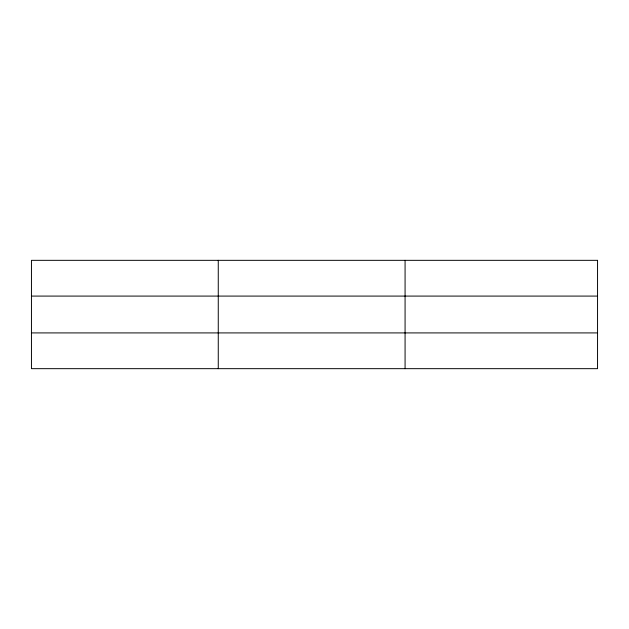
<?xml version="1.0" encoding="UTF-8"?>
<svg xmlns="http://www.w3.org/2000/svg" width="629" height="629" viewBox="0 0 629 629"><rect width="100%" height="100%" fill="white"/><g stroke="black" fill="none" stroke-linecap="round" stroke-linejoin="round"><path stroke-width="0.94" d="M218.263 260.335L218.263 368.665M405.076 260.335L405.076 368.665M31.45 296.086L597.55 296.086M31.45 332.914L597.55 332.914M597.55 260.335L597.55 368.665L31.45 368.665L31.45 260.335L597.55 260.335"/></g></svg>
